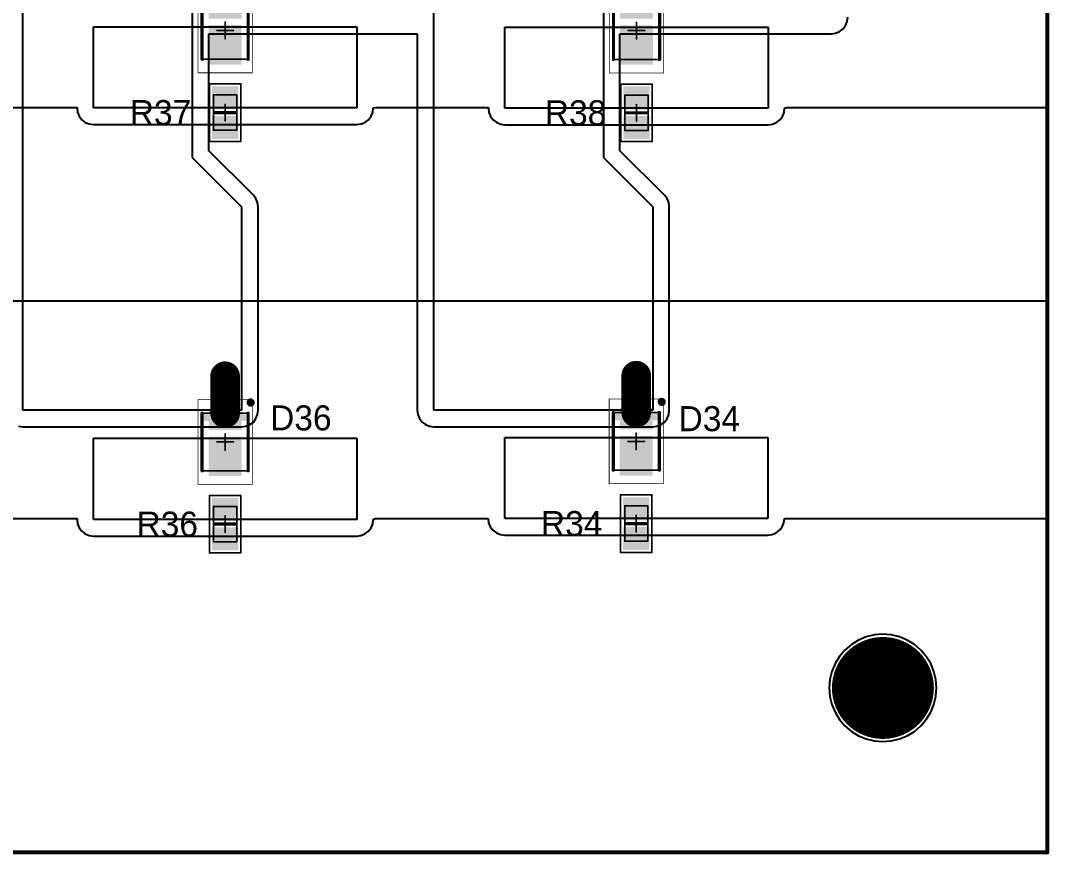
# Model space of a CAD drawing. Header units: millimetres. Extents: x -0.01 to 7.88, y -0.01 to 7.88.
# Drawn here: x 5.416 to 7.879, y -0.005 to 1.992 of the extents above; entities that cross this region are included whole.
import ezdxf

# ---------------------------------------------------------------- set-up
doc = ezdxf.new("R2010")
doc.units = ezdxf.units.MM
doc.header["$MEASUREMENT"] = 0
for name, color, linetype in [('BottomLayer', 5, 'Continuous'), ('BottomSolder', 6, 'Continuous'), ('Mechanical13', 56, 'Continuous'), ('Mechanical15', 56, 'Continuous'), ('Mechanical2', 216, 'Continuous'), ('MultiLayer', 9, 'Continuous'), ('PadHoleLayer', 156, 'Continuous'), ('TopLayer', 1, 'Continuous'), ('TopOverlay', 2, 'Continuous'), ('TopPaste', 8, 'Continuous'), ('TopSolder', 216, 'Continuous'), ('ViaHoleLayer', 16, 'Continuous')]:
    doc.layers.add(name, color=color, linetype=linetype)

# ---------------------------------------------------------------- blocks, each defined once
blk = doc.blocks.new('6_0805_N_4')
at = {"layer": 'Mechanical13', "const_width": 0.00394}
for points in [[(-0.0423, 0.0276), (-0.0423, -0.0276)], [(-0.0423, 0.0276), (0.0423, 0.0276)], [(0.0423, 0.0276), (0.0423, -0.0276)], [(-0.0423, -0.0276), (0.0423, -0.0276)]]:
    blk.add_lwpolyline(points, dxfattribs=at)
at = {"layer": 'Mechanical13', "const_width": 0.00197}
for points in [[(-0.0433, 0.0276, 1), (-0.0413, 0.0276, 1)], [(-0.0433, 0.0276, 1), (-0.0413, 0.0276, 1)], [(0.0413, 0.0276, 1), (0.0433, 0.0276, 1)], [(0.0413, 0.0276, 1), (0.0433, 0.0276, 1)], [(-0.0433, -0.0276, 1), (-0.0413, -0.0276, 1)], [(-0.0433, -0.0276, 1), (-0.0413, -0.0276, 1)], [(0.0413, -0.0276, 1), (0.0433, -0.0276, 1)], [(0.0413, -0.0276, 1), (0.0433, -0.0276, 1)]]:
    blk.add_lwpolyline(points, format="xyb", close=True, dxfattribs=at)
at = {"layer": 'Mechanical15', "const_width": 0.00394}
for points in [[(-0.0689, 0.0374), (-0.0689, -0.0374)], [(-0.0689, 0.0374), (0.0689, 0.0374)], [(0.0689, 0.0374), (0.0689, -0.0374)], [(-0.0197, 0), (0.0197, 0)], [(0, 0.0197), (0, -0.0197)], [(-0.0689, -0.0374), (0.0689, -0.0374)]]:
    blk.add_lwpolyline(points, dxfattribs=at)
at = {"layer": 'Mechanical15', "const_width": 0.00197}
for points in [[(-0.0699, 0.0374, 1), (-0.0679, 0.0374, 1)], [(-0.0699, 0.0374, 1), (-0.0679, 0.0374, 1)], [(0.0679, 0.0374, 1), (0.0699, 0.0374, 1)], [(0.0679, 0.0374, 1), (0.0699, 0.0374, 1)], [(-0.0207, 0, 1), (-0.0187, 0, 1)], [(-0.001, 0.0197, 1), (0.001, 0.0197, 1)], [(0.0187, 0, 1), (0.0207, 0, 1)], [(-0.001, -0.0197, 1), (0.001, -0.0197, 1)], [(-0.0699, -0.0374, 1), (-0.0679, -0.0374, 1)], [(-0.0699, -0.0374, 1), (-0.0679, -0.0374, 1)], [(0.0679, -0.0374, 1), (0.0699, -0.0374, 1)], [(0.0679, -0.0374, 1), (0.0699, -0.0374, 1)]]:
    blk.add_lwpolyline(points, format="xyb", close=True, dxfattribs=at)
at = {"layer": 'TopLayer'}
for points in [[(-0.0118, -0.0276), (-0.0118, 0.0276), (-0.0591, -0.0276), (-0.0591, 0.0276)], [(0.0591, -0.0276), (0.0591, 0.0276), (0.0118, -0.0276), (0.0118, 0.0276)]]:
    blk.add_solid(points, dxfattribs=at)
at = {"layer": 'TopOverlay', "const_width": 0.00787}
blk.add_lwpolyline([(0, 0.0236), (0, -0.0236)], dxfattribs=at)
at = {"layer": 'TopOverlay', "const_width": 0.00394}
for points in [[(-0.002, 0.0236, 1), (0.002, 0.0236, 1)], [(-0.002, -0.0236, 1), (0.002, -0.0236, 1)]]:
    blk.add_lwpolyline(points, format="xyb", close=True, dxfattribs=at)
at = {"layer": 'TopPaste'}
for points in [[(-0.0118, -0.0276), (-0.0118, 0.0276), (-0.0591, -0.0276), (-0.0591, 0.0276)], [(0.0591, -0.0276), (0.0591, 0.0276), (0.0118, -0.0276), (0.0118, 0.0276)]]:
    blk.add_solid(points, dxfattribs=at)
at = {"layer": 'TopSolder'}
for points in [[(-0.0078, -0.0316), (-0.0078, 0.0316), (-0.0631, -0.0316), (-0.0631, 0.0316)], [(0.0631, -0.0316), (0.0631, 0.0316), (0.0078, -0.0316), (0.0078, 0.0316)]]:
    blk.add_solid(points, dxfattribs=at)
blk = doc.blocks.new('6_0805_N_5')
at = {"layer": 'Mechanical13', "const_width": 0.00394}
for points in [[(-0.0423, 0.0276), (-0.0423, -0.0276)], [(-0.0423, 0.0276), (0.0423, 0.0276)], [(0.0423, 0.0276), (0.0423, -0.0276)], [(-0.0423, -0.0276), (0.0423, -0.0276)]]:
    blk.add_lwpolyline(points, dxfattribs=at)
at = {"layer": 'Mechanical13', "const_width": 0.00197}
for points in [[(-0.0433, 0.0276, 1), (-0.0413, 0.0276, 1)], [(-0.0433, 0.0276, 1), (-0.0413, 0.0276, 1)], [(0.0413, 0.0276, 1), (0.0433, 0.0276, 1)], [(0.0413, 0.0276, 1), (0.0433, 0.0276, 1)], [(-0.0433, -0.0276, 1), (-0.0413, -0.0276, 1)], [(-0.0433, -0.0276, 1), (-0.0413, -0.0276, 1)], [(0.0413, -0.0276, 1), (0.0433, -0.0276, 1)], [(0.0413, -0.0276, 1), (0.0433, -0.0276, 1)]]:
    blk.add_lwpolyline(points, format="xyb", close=True, dxfattribs=at)
at = {"layer": 'Mechanical15', "const_width": 0.00394}
for points in [[(-0.0689, 0.0374), (-0.0689, -0.0374)], [(-0.0689, 0.0374), (0.0689, 0.0374)], [(0.0689, 0.0374), (0.0689, -0.0374)], [(-0.0197, 0), (0.0197, 0)], [(0, 0.0197), (0, -0.0197)], [(-0.0689, -0.0374), (0.0689, -0.0374)]]:
    blk.add_lwpolyline(points, dxfattribs=at)
at = {"layer": 'Mechanical15', "const_width": 0.00197}
for points in [[(-0.0699, 0.0374, 1), (-0.0679, 0.0374, 1)], [(-0.0699, 0.0374, 1), (-0.0679, 0.0374, 1)], [(0.0679, 0.0374, 1), (0.0699, 0.0374, 1)], [(0.0679, 0.0374, 1), (0.0699, 0.0374, 1)], [(-0.0207, 0, 1), (-0.0187, 0, 1)], [(-0.001, 0.0197, 1), (0.001, 0.0197, 1)], [(0.0187, 0, 1), (0.0207, 0, 1)], [(-0.001, -0.0197, 1), (0.001, -0.0197, 1)], [(-0.0699, -0.0374, 1), (-0.0679, -0.0374, 1)], [(-0.0699, -0.0374, 1), (-0.0679, -0.0374, 1)], [(0.0679, -0.0374, 1), (0.0699, -0.0374, 1)], [(0.0679, -0.0374, 1), (0.0699, -0.0374, 1)]]:
    blk.add_lwpolyline(points, format="xyb", close=True, dxfattribs=at)
at = {"layer": 'TopLayer'}
for points in [[(-0.0118, -0.0276), (-0.0118, 0.0276), (-0.0591, -0.0276), (-0.0591, 0.0276)], [(0.0591, -0.0276), (0.0591, 0.0276), (0.0118, -0.0276), (0.0118, 0.0276)]]:
    blk.add_solid(points, dxfattribs=at)
at = {"layer": 'TopOverlay', "const_width": 0.00787}
blk.add_lwpolyline([(0, 0.0236), (0, -0.0236)], dxfattribs=at)
at = {"layer": 'TopOverlay', "const_width": 0.00394}
for points in [[(-0.002, 0.0236, 1), (0.002, 0.0236, 1)], [(-0.002, -0.0236, 1), (0.002, -0.0236, 1)]]:
    blk.add_lwpolyline(points, format="xyb", close=True, dxfattribs=at)
at = {"layer": 'TopPaste'}
for points in [[(-0.0118, -0.0276), (-0.0118, 0.0276), (-0.0591, -0.0276), (-0.0591, 0.0276)], [(0.0591, -0.0276), (0.0591, 0.0276), (0.0118, -0.0276), (0.0118, 0.0276)]]:
    blk.add_solid(points, dxfattribs=at)
at = {"layer": 'TopSolder'}
for points in [[(-0.0078, -0.0316), (-0.0078, 0.0316), (-0.0631, -0.0316), (-0.0631, 0.0316)], [(0.0631, -0.0316), (0.0631, 0.0316), (0.0078, -0.0316), (0.0078, 0.0316)]]:
    blk.add_solid(points, dxfattribs=at)
blk = doc.blocks.new('DIOM3528X07N_7')
at = {"layer": 'Mechanical13', "const_width": 0.00394}
for points in [[(-0.0689, -0.0551), (-0.0689, 0.0551)], [(0.0689, 0.0551), (-0.0689, 0.0551)], [(0.0689, -0.0551), (0.0689, 0.0551)], [(0.0689, -0.0551), (-0.0689, -0.0551)]]:
    blk.add_lwpolyline(points, dxfattribs=at)
at = {"layer": 'Mechanical13', "const_width": 0.00197}
for points in [[(-0.0699, 0.0551, 1), (-0.0679, 0.0551, 1)], [(-0.0699, 0.0551, 1), (-0.0679, 0.0551, 1)], [(0.0679, 0.0551, 1), (0.0699, 0.0551, 1)], [(0.0679, 0.0551, 1), (0.0699, 0.0551, 1)], [(-0.0699, -0.0551, 1), (-0.0679, -0.0551, 1)], [(-0.0699, -0.0551, 1), (-0.0679, -0.0551, 1)], [(0.0679, -0.0551, 1), (0.0699, -0.0551, 1)], [(0.0679, -0.0551, 1), (0.0699, -0.0551, 1)]]:
    blk.add_lwpolyline(points, format="xyb", close=True, dxfattribs=at)
at = {"layer": 'Mechanical13'}
blk.add_solid([(-0.0689, -0.0551), (-0.0504, -0.0551), (-0.0689, 0.0551), (-0.0504, 0.0551)], dxfattribs=at)
at = {"layer": 'Mechanical15'}
for points, const_width in [([(-0.1014, -0.065), (-0.1014, 0.065)], 0.00197), ([(0.1014, 0.065), (-0.1014, 0.065)], 0.00197), ([(0.1014, -0.065), (0.1014, 0.065)], 0.00197), ([(0.0197, 0), (-0.0197, 0)], 0.00394), ([(0, -0.0197), (0, 0.0197)], 0.00394), ([(0.1014, -0.065), (-0.1014, -0.065)], 0.00197)]:
    blk.add_lwpolyline(points, dxfattribs=dict(at, const_width=const_width))
for points, const_width in [([(-0.1019, 0.065, 1), (-0.1009, 0.065, 1)], 0.000984), ([(-0.1019, 0.065, 1), (-0.1009, 0.065, 1)], 0.000984), ([(0.1009, 0.065, 1), (0.1019, 0.065, 1)], 0.000984), ([(0.1009, 0.065, 1), (0.1019, 0.065, 1)], 0.000984), ([(-0.0207, 0, 1), (-0.0187, 0, 1)], 0.00197), ([(-0.001, 0.0197, 1), (0.001, 0.0197, 1)], 0.00197), ([(0.0187, 0, 1), (0.0207, 0, 1)], 0.00197), ([(-0.001, -0.0197, 1), (0.001, -0.0197, 1)], 0.00197), ([(-0.1019, -0.065, 1), (-0.1009, -0.065, 1)], 0.000984), ([(-0.1019, -0.065, 1), (-0.1009, -0.065, 1)], 0.000984), ([(0.1009, -0.065, 1), (0.1019, -0.065, 1)], 0.000984), ([(0.1009, -0.065, 1), (0.1019, -0.065, 1)], 0.000984)]:
    blk.add_lwpolyline(points, format="xyb", close=True, dxfattribs=dict(at, const_width=const_width))
at = {"layer": 'TopLayer'}
for points in [[(-0.0325, -0.0354), (-0.0325, 0.0354), (-0.0758, -0.0354), (-0.0758, 0.0354)], [(0.0778, -0.0354), (0.0778, 0.0354), (-0.0089, -0.0354), (-0.0089, 0.0354)]]:
    blk.add_solid(points, dxfattribs=at)
at = {"layer": 'TopOverlay'}
for points, const_width in [([(-0.0896, 0.061, 1), (-0.0994, 0.061, 1)], 0.00984), ([(-0.1019, 0.061, 1), (-0.0969, 0.061, 1)], 0.00492), ([(-0.092, 0.061, 1), (-0.0871, 0.061, 1)], 0.00492), ([(-0.0709, 0.0551, 1), (-0.0669, 0.0551, 1)], 0.00394), ([(0.0669, 0.0551, 1), (0.0709, 0.0551, 1)], 0.00394), ([(-0.0709, -0.0551, 1), (-0.0669, -0.0551, 1)], 0.00394), ([(0.0669, -0.0551, 1), (0.0709, -0.0551, 1)], 0.00394)]:
    blk.add_lwpolyline(points, format="xyb", close=True, dxfattribs=dict(at, const_width=const_width))
at = {"layer": 'TopOverlay', "const_width": 0.00787}
for points in [[(0.0689, 0.0551), (-0.0689, 0.0551)], [(0.0689, -0.0551), (-0.0689, -0.0551)]]:
    blk.add_lwpolyline(points, dxfattribs=at)
at = {"layer": 'TopPaste'}
for points in [[(-0.0325, -0.0354), (-0.0325, 0.0354), (-0.0758, -0.0354), (-0.0758, 0.0354)], [(0.0778, -0.0354), (0.0778, 0.0354), (-0.0089, -0.0354), (-0.0089, 0.0354)]]:
    blk.add_solid(points, dxfattribs=at)
at = {"layer": 'TopSolder'}
for points in [[(-0.0285, -0.0394), (-0.0285, 0.0394), (-0.0798, -0.0394), (-0.0798, 0.0394)], [(0.0818, -0.0394), (0.0818, 0.0394), (-0.0129, -0.0394), (-0.0129, 0.0394)]]:
    blk.add_solid(points, dxfattribs=at)
blk = doc.blocks.new('DIOM3528X07N_8')
at = {"layer": 'Mechanical13', "const_width": 0.00394}
for points in [[(-0.0689, -0.0551), (-0.0689, 0.0551)], [(0.0689, 0.0551), (-0.0689, 0.0551)], [(0.0689, -0.0551), (0.0689, 0.0551)], [(0.0689, -0.0551), (-0.0689, -0.0551)]]:
    blk.add_lwpolyline(points, dxfattribs=at)
at = {"layer": 'Mechanical13', "const_width": 0.00197}
for points in [[(-0.0699, 0.0551, 1), (-0.0679, 0.0551, 1)], [(-0.0699, 0.0551, 1), (-0.0679, 0.0551, 1)], [(0.0679, 0.0551, 1), (0.0699, 0.0551, 1)], [(0.0679, 0.0551, 1), (0.0699, 0.0551, 1)], [(-0.0699, -0.0551, 1), (-0.0679, -0.0551, 1)], [(-0.0699, -0.0551, 1), (-0.0679, -0.0551, 1)], [(0.0679, -0.0551, 1), (0.0699, -0.0551, 1)], [(0.0679, -0.0551, 1), (0.0699, -0.0551, 1)]]:
    blk.add_lwpolyline(points, format="xyb", close=True, dxfattribs=at)
at = {"layer": 'Mechanical13'}
blk.add_solid([(-0.0689, -0.0551), (-0.0504, -0.0551), (-0.0689, 0.0551), (-0.0504, 0.0551)], dxfattribs=at)
at = {"layer": 'Mechanical15'}
for points, const_width in [([(-0.1014, -0.065), (-0.1014, 0.065)], 0.00197), ([(0.1014, 0.065), (-0.1014, 0.065)], 0.00197), ([(0.1014, -0.065), (0.1014, 0.065)], 0.00197), ([(0.0197, 0), (-0.0197, 0)], 0.00394), ([(0, -0.0197), (0, 0.0197)], 0.00394), ([(0.1014, -0.065), (-0.1014, -0.065)], 0.00197)]:
    blk.add_lwpolyline(points, dxfattribs=dict(at, const_width=const_width))
for points, const_width in [([(-0.1019, 0.065, 1), (-0.1009, 0.065, 1)], 0.000984), ([(-0.1019, 0.065, 1), (-0.1009, 0.065, 1)], 0.000984), ([(0.1009, 0.065, 1), (0.1019, 0.065, 1)], 0.000984), ([(0.1009, 0.065, 1), (0.1019, 0.065, 1)], 0.000984), ([(-0.0207, 0, 1), (-0.0187, 0, 1)], 0.00197), ([(-0.001, 0.0197, 1), (0.001, 0.0197, 1)], 0.00197), ([(0.0187, 0, 1), (0.0207, 0, 1)], 0.00197), ([(-0.001, -0.0197, 1), (0.001, -0.0197, 1)], 0.00197), ([(-0.1019, -0.065, 1), (-0.1009, -0.065, 1)], 0.000984), ([(-0.1019, -0.065, 1), (-0.1009, -0.065, 1)], 0.000984), ([(0.1009, -0.065, 1), (0.1019, -0.065, 1)], 0.000984), ([(0.1009, -0.065, 1), (0.1019, -0.065, 1)], 0.000984)]:
    blk.add_lwpolyline(points, format="xyb", close=True, dxfattribs=dict(at, const_width=const_width))
at = {"layer": 'TopLayer'}
for points in [[(-0.0325, -0.0354), (-0.0325, 0.0354), (-0.0758, -0.0354), (-0.0758, 0.0354)], [(0.0778, -0.0354), (0.0778, 0.0354), (-0.0089, -0.0354), (-0.0089, 0.0354)]]:
    blk.add_solid(points, dxfattribs=at)
at = {"layer": 'TopOverlay'}
for points, const_width in [([(-0.0896, 0.061, 1), (-0.0994, 0.061, 1)], 0.00984), ([(-0.1019, 0.061, 1), (-0.0969, 0.061, 1)], 0.00492), ([(-0.092, 0.061, 1), (-0.0871, 0.061, 1)], 0.00492), ([(-0.0709, 0.0551, 1), (-0.0669, 0.0551, 1)], 0.00394), ([(0.0669, 0.0551, 1), (0.0709, 0.0551, 1)], 0.00394), ([(-0.0709, -0.0551, 1), (-0.0669, -0.0551, 1)], 0.00394), ([(0.0669, -0.0551, 1), (0.0709, -0.0551, 1)], 0.00394)]:
    blk.add_lwpolyline(points, format="xyb", close=True, dxfattribs=dict(at, const_width=const_width))
at = {"layer": 'TopOverlay', "const_width": 0.00787}
for points in [[(0.0689, 0.0551), (-0.0689, 0.0551)], [(0.0689, -0.0551), (-0.0689, -0.0551)]]:
    blk.add_lwpolyline(points, dxfattribs=at)
at = {"layer": 'TopPaste'}
for points in [[(-0.0325, -0.0354), (-0.0325, 0.0354), (-0.0758, -0.0354), (-0.0758, 0.0354)], [(0.0778, -0.0354), (0.0778, 0.0354), (-0.0089, -0.0354), (-0.0089, 0.0354)]]:
    blk.add_solid(points, dxfattribs=at)
at = {"layer": 'TopSolder'}
for points in [[(-0.0285, -0.0394), (-0.0285, 0.0394), (-0.0798, -0.0394), (-0.0798, 0.0394)], [(0.0818, -0.0394), (0.0818, 0.0394), (-0.0129, -0.0394), (-0.0129, 0.0394)]]:
    blk.add_solid(points, dxfattribs=at)
blk = doc.blocks.new('6_0805_N_9')
at = {"layer": 'Mechanical13', "const_width": 0.00394}
for points in [[(-0.0423, 0.0276), (0.0423, 0.0276)], [(-0.0423, 0.0276), (-0.0423, -0.0276)], [(0.0423, 0.0276), (0.0423, -0.0276)], [(-0.0423, -0.0276), (0.0423, -0.0276)]]:
    blk.add_lwpolyline(points, dxfattribs=at)
at = {"layer": 'Mechanical13', "const_width": 0.00197}
for points in [[(-0.0433, 0.0276, 1), (-0.0413, 0.0276, 1)], [(-0.0433, 0.0276, 1), (-0.0413, 0.0276, 1)], [(0.0413, 0.0276, 1), (0.0433, 0.0276, 1)], [(0.0413, 0.0276, 1), (0.0433, 0.0276, 1)], [(-0.0433, -0.0276, 1), (-0.0413, -0.0276, 1)], [(-0.0433, -0.0276, 1), (-0.0413, -0.0276, 1)], [(0.0413, -0.0276, 1), (0.0433, -0.0276, 1)], [(0.0413, -0.0276, 1), (0.0433, -0.0276, 1)]]:
    blk.add_lwpolyline(points, format="xyb", close=True, dxfattribs=at)
at = {"layer": 'Mechanical15', "const_width": 0.00394}
for points in [[(-0.0689, 0.0374), (0.0689, 0.0374)], [(-0.0689, 0.0374), (-0.0689, -0.0374)], [(0.0689, 0.0374), (0.0689, -0.0374)], [(-0.0197, 0), (0.0197, 0)], [(0, 0.0197), (0, -0.0197)], [(-0.0689, -0.0374), (0.0689, -0.0374)]]:
    blk.add_lwpolyline(points, dxfattribs=at)
at = {"layer": 'Mechanical15', "const_width": 0.00197}
for points in [[(-0.0699, 0.0374, 1), (-0.0679, 0.0374, 1)], [(-0.0699, 0.0374, 1), (-0.0679, 0.0374, 1)], [(0.0679, 0.0374, 1), (0.0699, 0.0374, 1)], [(0.0679, 0.0374, 1), (0.0699, 0.0374, 1)], [(-0.0207, 0, 1), (-0.0187, 0, 1)], [(-0.001, 0.0197, 1), (0.001, 0.0197, 1)], [(0.0187, 0, 1), (0.0207, 0, 1)], [(-0.001, -0.0197, 1), (0.001, -0.0197, 1)], [(-0.0699, -0.0374, 1), (-0.0679, -0.0374, 1)], [(-0.0699, -0.0374, 1), (-0.0679, -0.0374, 1)], [(0.0679, -0.0374, 1), (0.0699, -0.0374, 1)], [(0.0679, -0.0374, 1), (0.0699, -0.0374, 1)]]:
    blk.add_lwpolyline(points, format="xyb", close=True, dxfattribs=at)
at = {"layer": 'TopLayer'}
for points in [[(-0.0118, -0.0276), (-0.0118, 0.0276), (-0.0591, -0.0276), (-0.0591, 0.0276)], [(0.0591, -0.0276), (0.0591, 0.0276), (0.0118, -0.0276), (0.0118, 0.0276)]]:
    blk.add_solid(points, dxfattribs=at)
at = {"layer": 'TopOverlay', "const_width": 0.00787}
blk.add_lwpolyline([(0, 0.0236), (0, -0.0236)], dxfattribs=at)
at = {"layer": 'TopOverlay', "const_width": 0.00394}
for points in [[(-0.002, 0.0236, 1), (0.002, 0.0236, 1)], [(-0.002, -0.0236, 1), (0.002, -0.0236, 1)]]:
    blk.add_lwpolyline(points, format="xyb", close=True, dxfattribs=at)
at = {"layer": 'TopPaste'}
for points in [[(-0.0118, -0.0276), (-0.0118, 0.0276), (-0.0591, -0.0276), (-0.0591, 0.0276)], [(0.0591, -0.0276), (0.0591, 0.0276), (0.0118, -0.0276), (0.0118, 0.0276)]]:
    blk.add_solid(points, dxfattribs=at)
at = {"layer": 'TopSolder'}
for points in [[(-0.0078, -0.0316), (-0.0078, 0.0316), (-0.0631, -0.0316), (-0.0631, 0.0316)], [(0.0631, -0.0316), (0.0631, 0.0316), (0.0078, -0.0316), (0.0078, 0.0316)]]:
    blk.add_solid(points, dxfattribs=at)
blk = doc.blocks.new('6_0805_N_11')
at = {"layer": 'Mechanical13', "const_width": 0.00394}
for points in [[(-0.0423, 0.0276), (0.0423, 0.0276)], [(-0.0423, 0.0276), (-0.0423, -0.0276)], [(0.0423, 0.0276), (0.0423, -0.0276)], [(-0.0423, -0.0276), (0.0423, -0.0276)]]:
    blk.add_lwpolyline(points, dxfattribs=at)
at = {"layer": 'Mechanical13', "const_width": 0.00197}
for points in [[(-0.0433, 0.0276, 1), (-0.0413, 0.0276, 1)], [(-0.0433, 0.0276, 1), (-0.0413, 0.0276, 1)], [(0.0413, 0.0276, 1), (0.0433, 0.0276, 1)], [(0.0413, 0.0276, 1), (0.0433, 0.0276, 1)], [(-0.0433, -0.0276, 1), (-0.0413, -0.0276, 1)], [(-0.0433, -0.0276, 1), (-0.0413, -0.0276, 1)], [(0.0413, -0.0276, 1), (0.0433, -0.0276, 1)], [(0.0413, -0.0276, 1), (0.0433, -0.0276, 1)]]:
    blk.add_lwpolyline(points, format="xyb", close=True, dxfattribs=at)
at = {"layer": 'Mechanical15', "const_width": 0.00394}
for points in [[(-0.0689, 0.0374), (0.0689, 0.0374)], [(-0.0689, 0.0374), (-0.0689, -0.0374)], [(0.0689, 0.0374), (0.0689, -0.0374)], [(-0.0197, 0), (0.0197, 0)], [(0, 0.0197), (0, -0.0197)], [(-0.0689, -0.0374), (0.0689, -0.0374)]]:
    blk.add_lwpolyline(points, dxfattribs=at)
at = {"layer": 'Mechanical15', "const_width": 0.00197}
for points in [[(-0.0699, 0.0374, 1), (-0.0679, 0.0374, 1)], [(-0.0699, 0.0374, 1), (-0.0679, 0.0374, 1)], [(0.0679, 0.0374, 1), (0.0699, 0.0374, 1)], [(0.0679, 0.0374, 1), (0.0699, 0.0374, 1)], [(-0.0207, 0, 1), (-0.0187, 0, 1)], [(-0.001, 0.0197, 1), (0.001, 0.0197, 1)], [(0.0187, 0, 1), (0.0207, 0, 1)], [(-0.001, -0.0197, 1), (0.001, -0.0197, 1)], [(-0.0699, -0.0374, 1), (-0.0679, -0.0374, 1)], [(-0.0699, -0.0374, 1), (-0.0679, -0.0374, 1)], [(0.0679, -0.0374, 1), (0.0699, -0.0374, 1)], [(0.0679, -0.0374, 1), (0.0699, -0.0374, 1)]]:
    blk.add_lwpolyline(points, format="xyb", close=True, dxfattribs=at)
at = {"layer": 'TopLayer'}
for points in [[(-0.0118, -0.0276), (-0.0118, 0.0276), (-0.0591, -0.0276), (-0.0591, 0.0276)], [(0.0591, -0.0276), (0.0591, 0.0276), (0.0118, -0.0276), (0.0118, 0.0276)]]:
    blk.add_solid(points, dxfattribs=at)
at = {"layer": 'TopOverlay', "const_width": 0.00787}
blk.add_lwpolyline([(0, 0.0236), (0, -0.0236)], dxfattribs=at)
at = {"layer": 'TopOverlay', "const_width": 0.00394}
for points in [[(-0.002, 0.0236, 1), (0.002, 0.0236, 1)], [(-0.002, -0.0236, 1), (0.002, -0.0236, 1)]]:
    blk.add_lwpolyline(points, format="xyb", close=True, dxfattribs=at)
at = {"layer": 'TopPaste'}
for points in [[(-0.0118, -0.0276), (-0.0118, 0.0276), (-0.0591, -0.0276), (-0.0591, 0.0276)], [(0.0591, -0.0276), (0.0591, 0.0276), (0.0118, -0.0276), (0.0118, 0.0276)]]:
    blk.add_solid(points, dxfattribs=at)
at = {"layer": 'TopSolder'}
for points in [[(-0.0078, -0.0316), (-0.0078, 0.0316), (-0.0631, -0.0316), (-0.0631, 0.0316)], [(0.0631, -0.0316), (0.0631, 0.0316), (0.0078, -0.0316), (0.0078, 0.0316)]]:
    blk.add_solid(points, dxfattribs=at)
blk = doc.blocks.new('DIOM3528X07N_63')
at = {"layer": 'Mechanical13', "const_width": 0.00394}
for points in [[(0.0689, 0.0551), (-0.0689, 0.0551)], [(-0.0689, -0.0551), (-0.0689, 0.0551)], [(0.0689, -0.0551), (0.0689, 0.0551)], [(0.0689, -0.0551), (-0.0689, -0.0551)]]:
    blk.add_lwpolyline(points, dxfattribs=at)
at = {"layer": 'Mechanical13', "const_width": 0.00197}
for points in [[(-0.0699, 0.0551, 1), (-0.0679, 0.0551, 1)], [(-0.0699, 0.0551, 1), (-0.0679, 0.0551, 1)], [(0.0679, 0.0551, 1), (0.0699, 0.0551, 1)], [(0.0679, 0.0551, 1), (0.0699, 0.0551, 1)], [(-0.0699, -0.0551, 1), (-0.0679, -0.0551, 1)], [(-0.0699, -0.0551, 1), (-0.0679, -0.0551, 1)], [(0.0679, -0.0551, 1), (0.0699, -0.0551, 1)], [(0.0679, -0.0551, 1), (0.0699, -0.0551, 1)]]:
    blk.add_lwpolyline(points, format="xyb", close=True, dxfattribs=at)
at = {"layer": 'Mechanical13'}
blk.add_solid([(-0.0689, -0.0551), (-0.0504, -0.0551), (-0.0689, 0.0551), (-0.0504, 0.0551)], dxfattribs=at)
at = {"layer": 'Mechanical15'}
for points, const_width in [([(0.1014, 0.065), (-0.1014, 0.065)], 0.00197), ([(-0.1014, -0.065), (-0.1014, 0.065)], 0.00197), ([(0.1014, -0.065), (0.1014, 0.065)], 0.00197), ([(0.0197, 0), (-0.0197, 0)], 0.00394), ([(0, -0.0197), (0, 0.0197)], 0.00394), ([(0.1014, -0.065), (-0.1014, -0.065)], 0.00197)]:
    blk.add_lwpolyline(points, dxfattribs=dict(at, const_width=const_width))
for points, const_width in [([(-0.1019, 0.065, 1), (-0.1009, 0.065, 1)], 0.000984), ([(-0.1019, 0.065, 1), (-0.1009, 0.065, 1)], 0.000984), ([(0.1009, 0.065, 1), (0.1019, 0.065, 1)], 0.000984), ([(0.1009, 0.065, 1), (0.1019, 0.065, 1)], 0.000984), ([(-0.0207, 0, 1), (-0.0187, 0, 1)], 0.00197), ([(-0.001, 0.0197, 1), (0.001, 0.0197, 1)], 0.00197), ([(0.0187, 0, 1), (0.0207, 0, 1)], 0.00197), ([(-0.001, -0.0197, 1), (0.001, -0.0197, 1)], 0.00197), ([(-0.1019, -0.065, 1), (-0.1009, -0.065, 1)], 0.000984), ([(-0.1019, -0.065, 1), (-0.1009, -0.065, 1)], 0.000984), ([(0.1009, -0.065, 1), (0.1019, -0.065, 1)], 0.000984), ([(0.1009, -0.065, 1), (0.1019, -0.065, 1)], 0.000984)]:
    blk.add_lwpolyline(points, format="xyb", close=True, dxfattribs=dict(at, const_width=const_width))
at = {"layer": 'TopLayer'}
for points in [[(-0.0325, -0.0354), (-0.0325, 0.0354), (-0.0758, -0.0354), (-0.0758, 0.0354)], [(0.0778, -0.0354), (0.0778, 0.0354), (-0.0089, -0.0354), (-0.0089, 0.0354)]]:
    blk.add_solid(points, dxfattribs=at)
at = {"layer": 'TopOverlay'}
for points, const_width in [([(-0.0896, 0.061, 1), (-0.0994, 0.061, 1)], 0.00984), ([(-0.1019, 0.061, 1), (-0.0969, 0.061, 1)], 0.00492), ([(-0.092, 0.061, 1), (-0.0871, 0.061, 1)], 0.00492), ([(-0.0709, 0.0551, 1), (-0.0669, 0.0551, 1)], 0.00394), ([(0.0669, 0.0551, 1), (0.0709, 0.0551, 1)], 0.00394), ([(-0.0709, -0.0551, 1), (-0.0669, -0.0551, 1)], 0.00394), ([(0.0669, -0.0551, 1), (0.0709, -0.0551, 1)], 0.00394)]:
    blk.add_lwpolyline(points, format="xyb", close=True, dxfattribs=dict(at, const_width=const_width))
at = {"layer": 'TopOverlay', "const_width": 0.00787}
for points in [[(0.0689, 0.0551), (-0.0689, 0.0551)], [(0.0689, -0.0551), (-0.0689, -0.0551)]]:
    blk.add_lwpolyline(points, dxfattribs=at)
at = {"layer": 'TopPaste'}
for points in [[(-0.0325, -0.0354), (-0.0325, 0.0354), (-0.0758, -0.0354), (-0.0758, 0.0354)], [(0.0778, -0.0354), (0.0778, 0.0354), (-0.0089, -0.0354), (-0.0089, 0.0354)]]:
    blk.add_solid(points, dxfattribs=at)
at = {"layer": 'TopSolder'}
for points in [[(-0.0285, -0.0394), (-0.0285, 0.0394), (-0.0798, -0.0394), (-0.0798, 0.0394)], [(0.0818, -0.0394), (0.0818, 0.0394), (-0.0129, -0.0394), (-0.0129, 0.0394)]]:
    blk.add_solid(points, dxfattribs=at)
blk = doc.blocks.new('DIOM3528X07N_65')
at = {"layer": 'Mechanical13', "const_width": 0.00394}
for points in [[(0.0689, 0.0551), (-0.0689, 0.0551)], [(-0.0689, -0.0551), (-0.0689, 0.0551)], [(0.0689, -0.0551), (0.0689, 0.0551)], [(0.0689, -0.0551), (-0.0689, -0.0551)]]:
    blk.add_lwpolyline(points, dxfattribs=at)
at = {"layer": 'Mechanical13', "const_width": 0.00197}
for points in [[(-0.0699, 0.0551, 1), (-0.0679, 0.0551, 1)], [(-0.0699, 0.0551, 1), (-0.0679, 0.0551, 1)], [(0.0679, 0.0551, 1), (0.0699, 0.0551, 1)], [(0.0679, 0.0551, 1), (0.0699, 0.0551, 1)], [(-0.0699, -0.0551, 1), (-0.0679, -0.0551, 1)], [(-0.0699, -0.0551, 1), (-0.0679, -0.0551, 1)], [(0.0679, -0.0551, 1), (0.0699, -0.0551, 1)], [(0.0679, -0.0551, 1), (0.0699, -0.0551, 1)]]:
    blk.add_lwpolyline(points, format="xyb", close=True, dxfattribs=at)
at = {"layer": 'Mechanical13'}
blk.add_solid([(-0.0689, -0.0551), (-0.0504, -0.0551), (-0.0689, 0.0551), (-0.0504, 0.0551)], dxfattribs=at)
at = {"layer": 'Mechanical15'}
for points, const_width in [([(0.1014, 0.065), (-0.1014, 0.065)], 0.00197), ([(-0.1014, -0.065), (-0.1014, 0.065)], 0.00197), ([(0.1014, -0.065), (0.1014, 0.065)], 0.00197), ([(0.0197, 0), (-0.0197, 0)], 0.00394), ([(0, -0.0197), (0, 0.0197)], 0.00394), ([(0.1014, -0.065), (-0.1014, -0.065)], 0.00197)]:
    blk.add_lwpolyline(points, dxfattribs=dict(at, const_width=const_width))
for points, const_width in [([(-0.1019, 0.065, 1), (-0.1009, 0.065, 1)], 0.000984), ([(-0.1019, 0.065, 1), (-0.1009, 0.065, 1)], 0.000984), ([(0.1009, 0.065, 1), (0.1019, 0.065, 1)], 0.000984), ([(0.1009, 0.065, 1), (0.1019, 0.065, 1)], 0.000984), ([(-0.0207, 0, 1), (-0.0187, 0, 1)], 0.00197), ([(-0.001, 0.0197, 1), (0.001, 0.0197, 1)], 0.00197), ([(0.0187, 0, 1), (0.0207, 0, 1)], 0.00197), ([(-0.001, -0.0197, 1), (0.001, -0.0197, 1)], 0.00197), ([(-0.1019, -0.065, 1), (-0.1009, -0.065, 1)], 0.000984), ([(-0.1019, -0.065, 1), (-0.1009, -0.065, 1)], 0.000984), ([(0.1009, -0.065, 1), (0.1019, -0.065, 1)], 0.000984), ([(0.1009, -0.065, 1), (0.1019, -0.065, 1)], 0.000984)]:
    blk.add_lwpolyline(points, format="xyb", close=True, dxfattribs=dict(at, const_width=const_width))
at = {"layer": 'TopLayer'}
for points in [[(-0.0325, -0.0354), (-0.0325, 0.0354), (-0.0758, -0.0354), (-0.0758, 0.0354)], [(0.0778, -0.0354), (0.0778, 0.0354), (-0.0089, -0.0354), (-0.0089, 0.0354)]]:
    blk.add_solid(points, dxfattribs=at)
at = {"layer": 'TopOverlay'}
for points, const_width in [([(-0.0896, 0.061, 1), (-0.0994, 0.061, 1)], 0.00984), ([(-0.1019, 0.061, 1), (-0.0969, 0.061, 1)], 0.00492), ([(-0.092, 0.061, 1), (-0.0871, 0.061, 1)], 0.00492), ([(-0.0709, 0.0551, 1), (-0.0669, 0.0551, 1)], 0.00394), ([(0.0669, 0.0551, 1), (0.0709, 0.0551, 1)], 0.00394), ([(-0.0709, -0.0551, 1), (-0.0669, -0.0551, 1)], 0.00394), ([(0.0669, -0.0551, 1), (0.0709, -0.0551, 1)], 0.00394)]:
    blk.add_lwpolyline(points, format="xyb", close=True, dxfattribs=dict(at, const_width=const_width))
at = {"layer": 'TopOverlay', "const_width": 0.00787}
for points in [[(0.0689, 0.0551), (-0.0689, 0.0551)], [(0.0689, -0.0551), (-0.0689, -0.0551)]]:
    blk.add_lwpolyline(points, dxfattribs=at)
at = {"layer": 'TopPaste'}
for points in [[(-0.0325, -0.0354), (-0.0325, 0.0354), (-0.0758, -0.0354), (-0.0758, 0.0354)], [(0.0778, -0.0354), (0.0778, 0.0354), (-0.0089, -0.0354), (-0.0089, 0.0354)]]:
    blk.add_solid(points, dxfattribs=at)
at = {"layer": 'TopSolder'}
for points in [[(-0.0285, -0.0394), (-0.0285, 0.0394), (-0.0798, -0.0394), (-0.0798, 0.0394)], [(0.0818, -0.0394), (0.0818, 0.0394), (-0.0129, -0.0394), (-0.0129, 0.0394)]]:
    blk.add_solid(points, dxfattribs=at)

msp = doc.modelspace()

# ---------------------------------------------------------------- linework, layer by layer
at = {"layer": 'BottomLayer'}
for p, q in [((7.874, 7.874), (7.874, 0)), ((5.4208, 1.0588), (5.4208, 7.4344)), ((6.4051, 1.0588), (6.4051, 7.4344)), ((5.8268, 2.4151), (5.8268, 1.6641)), ((6.811, 2.4151), (6.811, 1.6641)), ((7.3951, 1.99), (7.3964, 2.0003)), ((7.3766, 1.9659), (7.3848, 1.9722)), ((7.3848, 1.9722), (7.3911, 1.9804)), ((7.3911, 1.9804), (7.3951, 1.99)), ((5.8665, 1.6805), (5.8665, 1.9606)), ((5.8665, 1.9606), (6.3654, 1.9606)), ((6.3654, 1.9606), (6.3654, 1.0588)), ((6.8507, 1.6805), (6.8507, 1.9606)), ((6.8507, 1.9606), (7.3567, 1.9606)), ((7.3567, 1.9606), (7.367, 1.9619)), ((7.367, 1.9619), (7.3766, 1.9659)), ((5.973, 1.574), (5.8665, 1.6805)), ((6.9572, 1.574), (6.8507, 1.6805)), ((5.8268, 1.6641), (5.9449, 1.546)), ((6.811, 1.6641), (6.9291, 1.546)), ((5.9793, 1.5658), (5.973, 1.574)), ((5.9832, 1.5562), (5.9793, 1.5658)), ((5.9846, 1.546), (5.9832, 1.5562)), ((6.9635, 1.5658), (6.9572, 1.574)), ((6.9675, 1.5562), (6.9635, 1.5658)), ((6.9688, 1.546), (6.9675, 1.5562)), ((5.9449, 1.546), (5.9449, 1.0588)), ((5.9846, 1.0588), (5.9846, 1.546)), ((6.9291, 1.546), (6.9291, 1.0588)), ((6.9688, 1.0588), (6.9688, 1.546)), ((5.9449, 1.0588), (5.4208, 1.0588)), ((5.973, 1.0307), (5.9793, 1.039)), ((5.9793, 1.039), (5.9832, 1.0485)), ((5.9832, 1.0485), (5.9846, 1.0588)), ((6.3654, 1.0588), (6.3667, 1.0485)), ((6.3667, 1.0485), (6.3707, 1.039)), ((6.3707, 1.039), (6.377, 1.0307)), ((6.9291, 1.0588), (6.4051, 1.0588)), ((6.9572, 1.0307), (6.9635, 1.039)), ((6.9635, 1.039), (6.9675, 1.0485)), ((6.9675, 1.0485), (6.9688, 1.0588)), ((5.4105, 1.0205), (5.4208, 1.0191)), ((5.4208, 1.0191), (5.9449, 1.0191)), ((5.9449, 1.0191), (5.9552, 1.0205)), ((5.9552, 1.0205), (5.9647, 1.0244)), ((5.9647, 1.0244), (5.973, 1.0307)), ((6.377, 1.0307), (6.3852, 1.0244)), ((6.3852, 1.0244), (6.3948, 1.0205)), ((6.3948, 1.0205), (6.4051, 1.0191)), ((6.4051, 1.0191), (6.9291, 1.0191)), ((6.9291, 1.0191), (6.9394, 1.0205)), ((6.9394, 1.0205), (6.949, 1.0244)), ((6.949, 1.0244), (6.9572, 1.0307)), ((7.874, 0), (0, 0))]:
    msp.add_line(p, q, dxfattribs=at)
for points, const_width in [([(5.893, 1.1404, 1), (5.918, 1.1404, 1)], 0.025), ([(6.8773, 1.1417, 1), (6.9023, 1.1417, 1)], 0.025), ([(7.4213, 0.3937, 1), (7.5394, 0.3937, 1)], 0.1181)]:
    msp.add_lwpolyline(points, format="xyb", close=True, dxfattribs=dict(at, const_width=const_width))
at = {"layer": 'BottomSolder'}
for points, const_width in [([(5.891, 1.1404, 1), (5.92, 1.1404, 1)], 0.029), ([(6.8753, 1.1417, 1), (6.9043, 1.1417, 1)], 0.029), ([(7.4193, 0.3937, 1), (7.5414, 0.3937, 1)], 0.1221)]:
    msp.add_lwpolyline(points, format="xyb", close=True, dxfattribs=dict(at, const_width=const_width))
at = {"layer": 'Mechanical2', "const_width": 0.01}
for points in [[(7.874, 0), (7.874, 7.874)], [(0, 0), (7.874, 0)]]:
    msp.add_lwpolyline(points, dxfattribs=at)
at = {"layer": 'Mechanical2', "const_width": 0.005}
msp.add_lwpolyline([(7.8715, 0, 1), (7.8765, 0, 1)], format="xyb", close=True, dxfattribs=at)
msp.add_lwpolyline([(7.8715, 0, 1), (7.8765, 0, 1)], format="xyb", close=True, dxfattribs=at)
at = {"layer": 'MultiLayer'}
for points, const_width in [([(5.893, 1.1404, 1), (5.918, 1.1404, 1)], 0.025), ([(6.8773, 1.1417, 1), (6.9023, 1.1417, 1)], 0.025), ([(7.4213, 0.3937, 1), (7.5394, 0.3937, 1)], 0.1181)]:
    msp.add_lwpolyline(points, format="xyb", close=True, dxfattribs=dict(at, const_width=const_width))
at = {"layer": 'PadHoleLayer', "const_width": 0.063}
msp.add_lwpolyline([(7.4488, 0.3937, 1), (7.5118, 0.3937, 1)], format="xyb", close=True, dxfattribs=at)
at = {"layer": 'TopLayer'}
for p, q in [((5.5906, 1.7828), (5.5906, 1.9771)), ((5.5906, 1.9771), (6.2205, 1.9771)), ((6.2205, 1.9771), (6.2205, 1.7828)), ((6.5754, 1.7824), (6.5754, 1.9767)), ((6.5754, 1.9767), (7.2053, 1.9767)), ((7.2053, 1.9767), (7.2053, 1.7824)), ((5.28, 1.7836), (5.5508, 1.7836)), ((5.5508, 1.7836), (5.5508, 1.7828)), ((5.5508, 1.7828), (5.5522, 1.7725)), ((6.2205, 1.7828), (5.5906, 1.7828)), ((6.2588, 1.7725), (6.2602, 1.7828)), ((6.2602, 1.7828), (6.2651, 1.7836)), ((6.2651, 1.7836), (6.5357, 1.7836)), ((6.5357, 1.7836), (6.5357, 1.7824)), ((6.5357, 1.7824), (6.5371, 1.7721)), ((7.2053, 1.7824), (6.5754, 1.7824)), ((7.2437, 1.7721), (7.2451, 1.7824)), ((7.2451, 1.7824), (7.2497, 1.7836)), ((7.2497, 1.7836), (7.874, 1.7836)), ((7.874, 1.7836), (7.874, 1.3205)), ((5.5522, 1.7725), (5.5562, 1.763)), ((5.5562, 1.763), (5.5625, 1.7547)), ((5.5625, 1.7547), (5.5707, 1.7484)), ((6.2403, 1.7484), (6.2486, 1.7547)), ((6.2486, 1.7547), (6.2549, 1.763)), ((6.2549, 1.763), (6.2588, 1.7725)), ((6.5371, 1.7721), (6.541, 1.7626)), ((6.541, 1.7626), (6.5473, 1.7543)), ((6.5473, 1.7543), (6.5556, 1.748)), ((7.2252, 1.748), (7.2334, 1.7543)), ((7.2334, 1.7543), (7.2397, 1.7626)), ((7.2397, 1.7626), (7.2437, 1.7721)), ((5.5707, 1.7484), (5.5803, 1.7445)), ((5.5803, 1.7445), (5.5906, 1.7431)), ((5.5906, 1.7431), (6.2205, 1.7431)), ((6.2205, 1.7431), (6.2308, 1.7445)), ((6.2308, 1.7445), (6.2403, 1.7484)), ((6.5556, 1.748), (6.5652, 1.7441)), ((6.5652, 1.7441), (6.5754, 1.7427)), ((6.5754, 1.7427), (7.2053, 1.7427)), ((7.2053, 1.7427), (7.2156, 1.7441)), ((7.2156, 1.7441), (7.2252, 1.748)), ((7.874, 1.3205), (0.3346, 1.3205)), ((5.5905, 0.7973), (5.5905, 0.9916)), ((5.5905, 0.9916), (6.2204, 0.9916)), ((6.2204, 0.9916), (6.2204, 0.7973)), ((6.5748, 0.7994), (6.5748, 0.9937)), ((6.5748, 0.9937), (7.2047, 0.9937)), ((7.2047, 0.9937), (7.2047, 0.7994)), ((5.2808, 0.7994), (5.5508, 0.7994)), ((5.5508, 0.7994), (5.5508, 0.7973)), ((5.5508, 0.7973), (5.5521, 0.787)), ((6.2204, 0.7973), (5.5905, 0.7973)), ((6.2588, 0.787), (6.2601, 0.7973)), ((6.2601, 0.7973), (6.2643, 0.7994)), ((6.2643, 0.7994), (6.5351, 0.7994)), ((6.5351, 0.7994), (6.5364, 0.7891)), ((6.5364, 0.7891), (6.5404, 0.7795)), ((7.2047, 0.7994), (6.5748, 0.7994)), ((7.2391, 0.7795), (7.2431, 0.7891)), ((7.2431, 0.7891), (7.2444, 0.7994)), ((7.2444, 0.7994), (7.2492, 0.7994)), ((7.2492, 0.7994), (7.874, 0.7994)), ((7.874, 0.7994), (7.874, 0)), ((5.5521, 0.787), (5.5561, 0.7774)), ((5.5561, 0.7774), (5.5624, 0.7692)), ((5.5624, 0.7692), (5.5706, 0.7629)), ((6.2403, 0.7629), (6.2485, 0.7692)), ((6.2485, 0.7692), (6.2548, 0.7774)), ((6.2548, 0.7774), (6.2588, 0.787)), ((6.5404, 0.7795), (6.5467, 0.7713)), ((6.5467, 0.7713), (6.5549, 0.765)), ((6.5549, 0.765), (6.5645, 0.761)), ((7.215, 0.761), (7.2246, 0.765)), ((7.2246, 0.765), (7.2328, 0.7713)), ((7.2328, 0.7713), (7.2391, 0.7795)), ((5.5706, 0.7629), (5.5802, 0.7589)), ((5.5802, 0.7589), (5.5905, 0.7576)), ((5.5905, 0.7576), (6.2204, 0.7576)), ((6.2204, 0.7576), (6.2307, 0.7589)), ((6.2307, 0.7589), (6.2403, 0.7629)), ((6.5645, 0.761), (6.5748, 0.7596)), ((6.5748, 0.7596), (7.2047, 0.7596)), ((7.2047, 0.7596), (7.215, 0.761)), ((7.4602, 0.5206), (7.4406, 0.5159)), ((7.4803, 0.5222), (7.4602, 0.5206)), ((7.5004, 0.5206), (7.4803, 0.5222)), ((7.52, 0.5159), (7.5004, 0.5206)), ((7.4048, 0.4977), (7.3894, 0.4846)), ((7.422, 0.5082), (7.4048, 0.4977)), ((7.4406, 0.5159), (7.422, 0.5082)), ((7.5387, 0.5082), (7.52, 0.5159)), ((7.5558, 0.4977), (7.5387, 0.5082)), ((7.5712, 0.4846), (7.5558, 0.4977)), ((7.3764, 0.4692), (7.3658, 0.452)), ((7.3894, 0.4846), (7.3764, 0.4692)), ((7.5843, 0.4692), (7.5712, 0.4846)), ((7.5948, 0.452), (7.5843, 0.4692)), ((7.3658, 0.452), (7.3581, 0.4334)), ((7.6025, 0.4334), (7.5948, 0.452)), ((7.3581, 0.4334), (7.3534, 0.4138)), ((7.6072, 0.4138), (7.6025, 0.4334)), ((7.3534, 0.4138), (7.3518, 0.3937)), ((7.6088, 0.3937), (7.6072, 0.4138)), ((7.3518, 0.3937), (7.3534, 0.3736)), ((7.3534, 0.3736), (7.3581, 0.354)), ((7.6025, 0.354), (7.6072, 0.3736)), ((7.6072, 0.3736), (7.6088, 0.3937)), ((7.3581, 0.354), (7.3658, 0.3354)), ((7.5948, 0.3354), (7.6025, 0.354)), ((7.3658, 0.3354), (7.3764, 0.3182)), ((7.5843, 0.3182), (7.5948, 0.3354)), ((7.3764, 0.3182), (7.3894, 0.3028)), ((7.3894, 0.3028), (7.4048, 0.2897)), ((7.5558, 0.2897), (7.5712, 0.3028)), ((7.5712, 0.3028), (7.5843, 0.3182)), ((7.4048, 0.2897), (7.422, 0.2792)), ((7.422, 0.2792), (7.4406, 0.2715)), ((7.4406, 0.2715), (7.4602, 0.2668)), ((7.5004, 0.2668), (7.52, 0.2715)), ((7.52, 0.2715), (7.5387, 0.2792)), ((7.5387, 0.2792), (7.5558, 0.2897)), ((7.4602, 0.2668), (7.4803, 0.2652)), ((7.4803, 0.2652), (7.5004, 0.2668)), ((7.874, 0), (0, 0))]:
    msp.add_line(p, q, dxfattribs=at)
at = {"layer": 'TopLayer', "const_width": 0.0709}
for points in [[(5.9055, 1.0518), (5.9055, 1.1404)], [(6.8898, 1.0531), (6.8898, 1.1417)]]:
    msp.add_lwpolyline(points, dxfattribs=at)
at = {"layer": 'TopLayer'}
for points, const_width in [([(5.8877, 1.1404, 1), (5.9232, 1.1404, 1)], 0.0354), ([(5.893, 1.1404, 1), (5.918, 1.1404, 1)], 0.025), ([(6.872, 1.1417, 1), (6.9075, 1.1417, 1)], 0.0354), ([(6.8773, 1.1417, 1), (6.9023, 1.1417, 1)], 0.025), ([(5.8877, 1.0518, 1), (5.9232, 1.0518, 1)], 0.0354), ([(6.872, 1.0531, 1), (6.9075, 1.0531, 1)], 0.0354), ([(7.4213, 0.3937, 1), (7.5394, 0.3937, 1)], 0.1181)]:
    msp.add_lwpolyline(points, format="xyb", close=True, dxfattribs=dict(at, const_width=const_width))
at = {"layer": 'TopSolder'}
for points, const_width in [([(5.891, 1.1404, 1), (5.92, 1.1404, 1)], 0.029), ([(6.8753, 1.1417, 1), (6.9043, 1.1417, 1)], 0.029), ([(7.4193, 0.3937, 1), (7.5414, 0.3937, 1)], 0.1221)]:
    msp.add_lwpolyline(points, format="xyb", close=True, dxfattribs=dict(at, const_width=const_width))
at = {"layer": 'ViaHoleLayer', "const_width": 0.014}
for points in [[(5.8985, 1.1404, 1), (5.9125, 1.1404, 1)], [(6.8828, 1.1417, 1), (6.8968, 1.1417, 1)]]:
    msp.add_lwpolyline(points, format="xyb", close=True, dxfattribs=at)

# ---------------------------------------------------------------- block references
for name, p, rotation in [('DIOM3528X07N_8', (5.9055, 1.9685), 270), ('DIOM3528X07N_7', (6.8904, 1.9681), 270), ('6_0805_N_5', (5.9055, 1.7717), 90), ('6_0805_N_4', (6.8904, 1.7712), 90), ('DIOM3528X07N_63', (5.9055, 0.9829), 270), ('DIOM3528X07N_65', (6.8898, 0.9843), 270), ('6_0805_N_9', (5.9055, 0.7861), 90), ('6_0805_N_11', (6.8898, 0.7874), 90)]:
    msp.add_blockref(name, p, dxfattribs=dict(rotation=rotation))

# ---------------------------------------------------------------- texts
at = {"layer": 'TopOverlay'}
for s, p in [('R37', (5.6772, 1.7417)), ('R38', (6.6709, 1.7413)), ('D36', (6.0131, 1.0106)), ('D34', (6.9911, 1.0087)), ('R36', (5.6933, 0.7561)), ('R34', (6.6616, 0.7574))]:
    msp.add_text(s, height=0.06, dxfattribs=at).set_placement(p)

doc.saveas('drawing.dxf')
